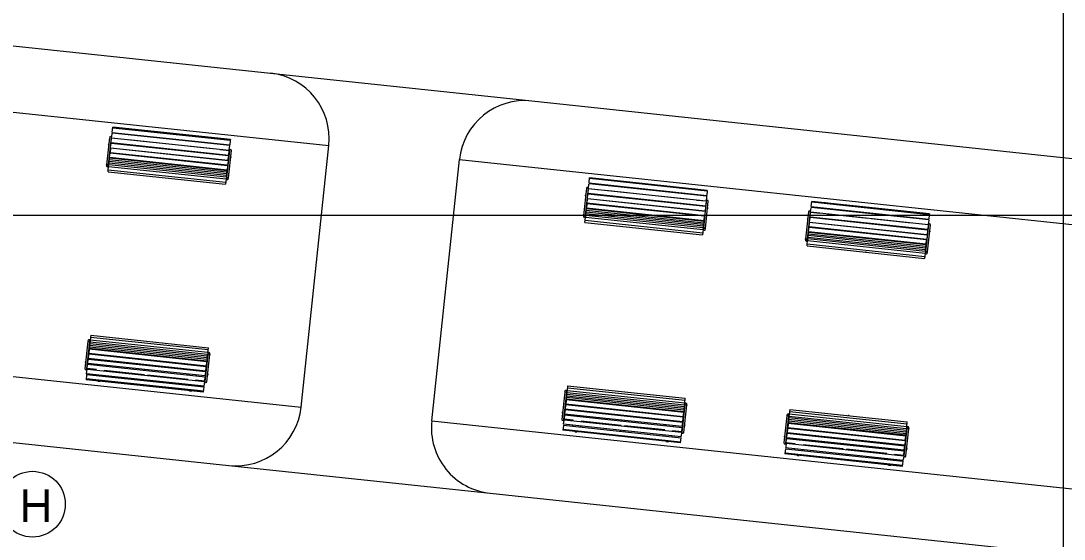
# Model space of a CAD drawing. Header units: metres. Extents: x 750 to 3116, y -341 to 1465.
# Drawn here: x 1627.66 to 1643.54, y 10.94 to 18.82 of the extents above; entities that cross this region are included whole.
import ezdxf

# ---------------------------------------------------------------- set-up
doc = ezdxf.new("R2010")
doc.units = ezdxf.units.M
for name, color, linetype, lineweight in [('Centre Line', 7, 'Continuous', 13), ('Cycle road', 254, 'Continuous', 20), ('Footpath', 32, 'Continuous', 18), ('grid', 252, 'Continuous', 5), ('Hidden line', 251, 'Continuous', 5), ('street fur', 33, 'Continuous', 15)]:
    doc.layers.add(name, color=color, linetype=linetype, lineweight=lineweight)
doc.layers.add('Text', color=7, linetype='Continuous')
doc.styles.get("Standard").update_dxf_attribs({"font": 'arial.ttf'})

msp = doc.modelspace()

# ---------------------------------------------------------------- linework, layer by layer
at = {"layer": 'Centre Line', "color": 30, "true_color": 0xf26722}
msp.add_circle((1627.835, 11.473), 0.5, dxfattribs=at)
at = {"layer": 'Cycle road', "color": 252, "lineweight": 18, "true_color": 0x939598}
for p, q in [((1604.81, 20.855), (1631.457, 18.028)), ((1635.435, 17.606), (1663.076, 14.673)), ((1604.177, 14.889), (1630.824, 12.061)), ((1634.802, 11.639), (1662.443, 8.706))]:
    msp.add_line(p, q, dxfattribs=at)
at = {"layer": 'Cycle road', "color": 252, "true_color": 0x939598}
for p, q in [((1631.924, 12.95), (1632.346, 16.928)), ((1633.913, 12.739), (1634.335, 16.717))]:
    msp.add_line(p, q, dxfattribs=at)
for centre, start, end in [((1631.352, 17.034), 353.9431, 83.9431), ((1635.329, 16.611), 83.9431, 173.9431), ((1630.93, 13.056), 263.9431, 353.9431), ((1634.907, 12.634), 173.9431, 263.9431)]:
    msp.add_arc(centre, 1, start, end, dxfattribs=at)
at = {"layer": 'Footpath', "color": 252, "true_color": 0x939598}
for p, q in [((1603.71, 19.967), (1632.346, 16.928)), ((1634.335, 16.717), (1663.965, 13.573)), ((1603.288, 15.989), (1631.924, 12.95)), ((1633.913, 12.739), (1663.543, 9.595))]:
    msp.add_line(p, q, dxfattribs=at)
at = {"layer": 'grid', "color": 252}
for points in [[(1643.528, -84.133), (1643.528, 115.867)], [(1493.528, 15.867), (1743.528, 15.867)]]:
    msp.add_lwpolyline(points, dxfattribs=at)
at = {"layer": 'Hidden line', "color": 252, "true_color": 0x939598}
for p, q in [((1631.457, 18.028), (1635.435, 17.606)), ((1630.824, 12.061), (1634.802, 11.639))]:
    msp.add_line(p, q, dxfattribs=at)
at = {"layer": 'street fur', "color": 252, "true_color": 0x939598}
for p, q in [((1629.049, 17.134), (1629.057, 17.208)), ((1630.846, 17.005), (1629.056, 17.195)), ((1630.847, 17.018), (1629.057, 17.208)), ((1629.007, 17.048), (1628.963, 16.636)), ((1628.993, 16.633), (1629.037, 17.045)), ((1629.032, 16.973), (1629.039, 17.04)), ((1629.179, 17.025), (1629.039, 17.04)), ((1629.04, 17.047), (1629.046, 17.103)), ((1629.04, 17.047), (1630.83, 16.857)), ((1629.046, 17.103), (1629.047, 17.11)), ((1629.048, 17.117), (1629.047, 17.11)), ((1630.838, 16.927), (1629.048, 17.117)), ((1629.049, 17.129), (1629.049, 17.134)), ((1629.049, 17.129), (1630.839, 16.939)), ((1629.179, 17.032), (1629.179, 17.025)), ((1629.188, 17.114), (1629.187, 17.102)), ((1629.298, 17.013), (1629.299, 17.019)), ((1629.91, 16.948), (1629.298, 17.013)), ((1629.306, 17.089), (1629.307, 17.102)), ((1629.919, 17.037), (1629.918, 17.025)), ((1629.967, 17.019), (1629.969, 17.032)), ((1630.846, 17.005), (1630.839, 16.939)), ((1630.847, 17.018), (1630.846, 17.005)), ((1629.023, 16.886), (1629.016, 16.82)), ((1630.813, 16.696), (1629.023, 16.886)), ((1629.024, 16.899), (1629.031, 16.961)), ((1629.027, 16.923), (1629.024, 16.923)), ((1629.024, 16.894), (1629.024, 16.899)), ((1629.024, 16.894), (1630.814, 16.704)), ((1629.028, 16.958), (1629.031, 16.958)), ((1630.821, 16.771), (1629.031, 16.961)), ((1629.032, 16.973), (1630.822, 16.783)), ((1629.163, 16.879), (1629.162, 16.872)), ((1629.172, 16.958), (1629.17, 16.946)), ((1629.282, 16.859), (1629.282, 16.867)), ((1629.29, 16.934), (1629.291, 16.946)), ((1629.902, 16.881), (1629.901, 16.869)), ((1629.91, 16.955), (1629.91, 16.948)), ((1629.951, 16.863), (1629.952, 16.876)), ((1629.959, 16.942), (1629.96, 16.949)), ((1630.571, 16.878), (1629.959, 16.943)), ((1630.572, 16.884), (1630.571, 16.877)), ((1630.58, 16.967), (1630.579, 16.954)), ((1630.69, 16.865), (1630.691, 16.872)), ((1630.829, 16.85), (1630.69, 16.865)), ((1630.698, 16.942), (1630.7, 16.954)), ((1630.833, 16.855), (1630.789, 16.442)), ((1630.819, 16.439), (1630.863, 16.852)), ((1630.823, 16.788), (1630.829, 16.848)), ((1630.829, 16.85), (1630.829, 16.848)), ((1630.83, 16.861), (1630.838, 16.927)), ((1630.83, 16.861), (1630.83, 16.857)), ((1628.997, 16.637), (1629.002, 16.687)), ((1629.002, 16.687), (1629.003, 16.693)), ((1630.792, 16.497), (1629.002, 16.687)), ((1629.003, 16.693), (1629.004, 16.711)), ((1629.004, 16.711), (1629.005, 16.718)), ((1630.794, 16.521), (1629.004, 16.711)), ((1629.005, 16.718), (1629.007, 16.735)), ((1630.797, 16.545), (1629.007, 16.735)), ((1629.008, 16.747), (1629.009, 16.753)), ((1629.008, 16.747), (1629.008, 16.745)), ((1630.798, 16.556), (1629.008, 16.745)), ((1629.009, 16.753), (1629.015, 16.812)), ((1630.805, 16.622), (1629.015, 16.812)), ((1630.806, 16.63), (1629.016, 16.82)), ((1629.146, 16.72), (1629.147, 16.731)), ((1629.155, 16.805), (1629.154, 16.797)), ((1629.267, 16.718), (1629.266, 16.708)), ((1629.274, 16.785), (1629.275, 16.792)), ((1629.886, 16.728), (1629.885, 16.72)), ((1629.894, 16.802), (1629.893, 16.794)), ((1629.935, 16.714), (1629.936, 16.722)), ((1629.943, 16.789), (1629.944, 16.796)), ((1630.555, 16.731), (1630.555, 16.724)), ((1630.564, 16.811), (1630.562, 16.798)), ((1630.674, 16.711), (1630.675, 16.719)), ((1630.682, 16.786), (1630.683, 16.798)), ((1630.813, 16.692), (1630.806, 16.632)), ((1630.813, 16.696), (1630.813, 16.692)), ((1630.814, 16.709), (1630.82, 16.763)), ((1630.814, 16.709), (1630.814, 16.704)), ((1630.82, 16.733), (1630.817, 16.734)), ((1630.821, 16.768), (1630.82, 16.763)), ((1630.821, 16.771), (1630.821, 16.768)), ((1630.821, 16.768), (1630.824, 16.768)), ((1630.823, 16.788), (1630.822, 16.783)), ((1628.978, 16.634), (1628.961, 16.636)), ((1628.961, 16.63), (1628.961, 16.636)), ((1628.961, 16.63), (1628.978, 16.628)), ((1628.976, 16.604), (1628.974, 16.604)), ((1628.978, 16.634), (1628.996, 16.632)), ((1628.978, 16.628), (1628.996, 16.626)), ((1628.985, 16.53), (1628.989, 16.561)), ((1628.985, 16.53), (1630.775, 16.34)), ((1628.989, 16.561), (1628.993, 16.605)), ((1628.989, 16.561), (1630.779, 16.371)), ((1628.994, 16.611), (1628.993, 16.606)), ((1630.783, 16.416), (1628.993, 16.606)), ((1628.993, 16.605), (1628.993, 16.606)), ((1628.994, 16.611), (1628.997, 16.637)), ((1630.787, 16.447), (1628.997, 16.637)), ((1630.789, 16.471), (1628.999, 16.661)), ((1630.538, 16.573), (1630.54, 16.583)), ((1630.547, 16.657), (1630.547, 16.649)), ((1630.659, 16.57), (1630.658, 16.56)), ((1630.666, 16.637), (1630.667, 16.645)), ((1630.793, 16.503), (1630.797, 16.545)), ((1630.805, 16.617), (1630.798, 16.558)), ((1630.798, 16.558), (1630.798, 16.556)), ((1630.805, 16.622), (1630.805, 16.617)), ((1630.806, 16.632), (1630.806, 16.63)), ((1630.783, 16.415), (1630.775, 16.34)), ((1630.784, 16.421), (1630.783, 16.415)), ((1630.787, 16.447), (1630.784, 16.421)), ((1630.821, 16.439), (1630.786, 16.443)), ((1630.82, 16.433), (1630.786, 16.437)), ((1630.787, 16.454), (1630.792, 16.497)), ((1630.787, 16.454), (1630.787, 16.447)), ((1630.793, 16.503), (1630.792, 16.497)), ((1630.802, 16.411), (1630.8, 16.411)), ((1630.82, 16.433), (1630.821, 16.439)), ((1636.308, 16.359), (1636.316, 16.437)), ((1636.308, 16.359), (1638.098, 16.169)), ((1638.105, 16.235), (1636.315, 16.425)), ((1638.106, 16.247), (1636.316, 16.437)), ((1636.266, 16.278), (1636.223, 15.866)), ((1636.252, 15.862), (1636.296, 16.275)), ((1636.292, 16.208), (1636.299, 16.27)), ((1636.292, 16.203), (1636.292, 16.208)), ((1636.292, 16.203), (1638.082, 16.013)), ((1636.299, 16.277), (1636.306, 16.34)), ((1636.299, 16.277), (1638.089, 16.087)), ((1636.438, 16.255), (1636.299, 16.27)), ((1636.307, 16.347), (1636.306, 16.34)), ((1638.097, 16.157), (1636.307, 16.347)), ((1636.439, 16.262), (1636.438, 16.255)), ((1636.447, 16.344), (1636.446, 16.332)), ((1636.557, 16.242), (1636.558, 16.249)), ((1637.169, 16.178), (1636.557, 16.243)), ((1636.565, 16.319), (1636.567, 16.332)), ((1637.178, 16.267), (1637.177, 16.254)), ((1637.227, 16.249), (1637.228, 16.261)), ((1638.106, 16.247), (1638.098, 16.169)), ((1636.274, 16.042), (1636.267, 15.975)), ((1638.064, 15.852), (1636.274, 16.042)), ((1636.276, 16.052), (1636.275, 16.05)), ((1638.065, 15.86), (1636.275, 16.05)), ((1636.276, 16.052), (1636.282, 16.111)), ((1638.072, 15.926), (1636.282, 16.116)), ((1636.282, 16.111), (1636.282, 16.116)), ((1636.286, 16.153), (1636.283, 16.153)), ((1636.283, 16.124), (1636.284, 16.128)), ((1636.283, 16.124), (1638.073, 15.934)), ((1636.284, 16.128), (1636.289, 16.182)), ((1636.287, 16.188), (1636.29, 16.188)), ((1636.289, 16.182), (1636.29, 16.188)), ((1636.29, 16.191), (1636.29, 16.188)), ((1638.08, 16.001), (1636.29, 16.191)), ((1636.422, 16.109), (1636.422, 16.101)), ((1636.431, 16.188), (1636.43, 16.176)), ((1636.541, 16.089), (1636.542, 16.096)), ((1636.549, 16.163), (1636.55, 16.176)), ((1637.162, 16.111), (1637.16, 16.098)), ((1637.17, 16.184), (1637.169, 16.177)), ((1637.21, 16.093), (1637.211, 16.105)), ((1637.219, 16.172), (1637.219, 16.179)), ((1637.83, 16.107), (1637.219, 16.172)), ((1637.823, 16.04), (1637.822, 16.028)), ((1637.831, 16.114), (1637.83, 16.107)), ((1637.84, 16.196), (1637.838, 16.184)), ((1637.949, 16.095), (1637.95, 16.101)), ((1638.089, 16.08), (1637.949, 16.095)), ((1637.958, 16.171), (1637.959, 16.184)), ((1638.092, 16.085), (1638.048, 15.672)), ((1638.078, 15.669), (1638.122, 16.082)), ((1638.088, 16.077), (1638.082, 16.013)), ((1638.089, 16.08), (1638.088, 16.077)), ((1638.095, 16.143), (1638.089, 16.087)), ((1638.096, 16.15), (1638.095, 16.143)), ((1638.097, 16.157), (1638.096, 16.15)), ((1639.689, 16), (1639.697, 16.079)), ((1641.486, 15.876), (1639.696, 16.066)), ((1641.487, 15.889), (1639.697, 16.079)), ((1636.256, 15.866), (1636.258, 15.891)), ((1636.258, 15.891), (1636.259, 15.899)), ((1638.048, 15.701), (1636.258, 15.891)), ((1636.259, 15.899), (1636.261, 15.916)), ((1636.261, 15.916), (1636.262, 15.923)), ((1638.051, 15.727), (1636.261, 15.916)), ((1636.262, 15.923), (1636.264, 15.948)), ((1636.264, 15.948), (1636.266, 15.965)), ((1638.054, 15.75), (1636.264, 15.94)), ((1638.056, 15.775), (1636.266, 15.965)), ((1638.057, 15.785), (1636.267, 15.975)), ((1636.406, 15.95), (1636.407, 15.96)), ((1636.415, 16.035), (1636.414, 16.027)), ((1636.526, 15.948), (1636.525, 15.937)), ((1636.533, 16.014), (1636.534, 16.022)), ((1637.145, 15.957), (1637.145, 15.949)), ((1637.153, 16.031), (1637.152, 16.024)), ((1637.194, 15.944), (1637.195, 15.952)), ((1637.202, 16.018), (1637.203, 16.026)), ((1637.807, 15.887), (1637.806, 15.879)), ((1637.815, 15.961), (1637.814, 15.954)), ((1637.933, 15.941), (1637.934, 15.949)), ((1637.941, 16.016), (1637.942, 16.028)), ((1638.072, 15.921), (1638.065, 15.862)), ((1638.072, 15.926), (1638.072, 15.921)), ((1638.079, 15.992), (1638.073, 15.934)), ((1638.079, 15.963), (1638.076, 15.963)), ((1638.08, 16.001), (1638.079, 15.992)), ((1638.08, 15.998), (1638.083, 15.998)), ((1639.647, 15.919), (1639.603, 15.507)), ((1639.633, 15.504), (1639.677, 15.916)), ((1639.673, 15.849), (1639.679, 15.909)), ((1639.679, 15.911), (1639.679, 15.909)), ((1639.818, 15.896), (1639.679, 15.911)), ((1639.68, 15.922), (1639.687, 15.981)), ((1639.68, 15.918), (1639.68, 15.922)), ((1639.68, 15.918), (1641.47, 15.728)), ((1639.687, 15.988), (1639.687, 15.981)), ((1641.477, 15.798), (1639.687, 15.988)), ((1639.689, 16), (1641.479, 15.81)), ((1639.819, 15.903), (1639.818, 15.896)), ((1639.828, 15.986), (1639.827, 15.973)), ((1639.938, 15.884), (1639.938, 15.891)), ((1640.549, 15.819), (1639.938, 15.884)), ((1639.946, 15.96), (1639.947, 15.973)), ((1640.559, 15.908), (1640.557, 15.896)), ((1640.607, 15.89), (1640.608, 15.903)), ((1641.487, 15.889), (1641.486, 15.876)), ((1636.22, 15.86), (1636.221, 15.866)), ((1636.22, 15.86), (1636.255, 15.856)), ((1636.255, 15.862), (1636.221, 15.866)), ((1636.235, 15.834), (1636.234, 15.834)), ((1636.245, 15.76), (1636.248, 15.791)), ((1636.245, 15.76), (1638.035, 15.57)), ((1636.248, 15.791), (1636.253, 15.835)), ((1636.248, 15.791), (1638.038, 15.601)), ((1636.254, 15.849), (1636.253, 15.835)), ((1638.043, 15.645), (1636.253, 15.835)), ((1636.253, 15.835), (1636.253, 15.835)), ((1636.254, 15.849), (1636.256, 15.866)), ((1638.046, 15.677), (1636.256, 15.866)), ((1637.798, 15.802), (1637.799, 15.813)), ((1637.918, 15.8), (1637.917, 15.79)), ((1637.925, 15.867), (1637.926, 15.874)), ((1638.047, 15.684), (1638.051, 15.727)), ((1638.054, 15.75), (1638.051, 15.727)), ((1638.056, 15.775), (1638.054, 15.75)), ((1638.058, 15.787), (1638.057, 15.785)), ((1638.058, 15.793), (1638.064, 15.852)), ((1638.058, 15.793), (1638.058, 15.787)), ((1638.065, 15.862), (1638.065, 15.86)), ((1639.656, 15.693), (1639.662, 15.753)), ((1639.662, 15.753), (1639.663, 15.757)), ((1641.453, 15.567), (1639.663, 15.757)), ((1639.664, 15.77), (1639.671, 15.829)), ((1639.667, 15.794), (1639.664, 15.795)), ((1639.664, 15.765), (1639.664, 15.77)), ((1639.664, 15.765), (1641.454, 15.575)), ((1639.667, 15.829), (1639.67, 15.829)), ((1639.671, 15.832), (1639.671, 15.829)), ((1641.461, 15.642), (1639.671, 15.832)), ((1639.672, 15.844), (1639.673, 15.849)), ((1639.672, 15.844), (1641.462, 15.654)), ((1639.803, 15.75), (1639.802, 15.743)), ((1639.811, 15.829), (1639.81, 15.817)), ((1639.921, 15.73), (1639.922, 15.738)), ((1639.929, 15.805), (1639.931, 15.817)), ((1640.542, 15.752), (1640.541, 15.74)), ((1640.55, 15.826), (1640.549, 15.819)), ((1640.591, 15.734), (1640.592, 15.747)), ((1640.599, 15.813), (1640.6, 15.82)), ((1641.211, 15.749), (1640.599, 15.814)), ((1641.211, 15.755), (1641.211, 15.748)), ((1641.22, 15.838), (1641.219, 15.825)), ((1641.33, 15.736), (1641.331, 15.743)), ((1641.469, 15.721), (1641.33, 15.736)), ((1641.338, 15.813), (1641.339, 15.825)), ((1641.473, 15.726), (1641.429, 15.313)), ((1641.459, 15.31), (1641.502, 15.723)), ((1641.477, 15.791), (1641.47, 15.728)), ((1641.477, 15.798), (1641.477, 15.791)), ((1641.486, 15.876), (1641.479, 15.81)), ((1638.042, 15.645), (1638.035, 15.57)), ((1638.043, 15.645), (1638.042, 15.645)), ((1638.044, 15.659), (1638.043, 15.645)), ((1638.044, 15.659), (1638.047, 15.684)), ((1638.063, 15.671), (1638.045, 15.672)), ((1638.08, 15.663), (1638.045, 15.666)), ((1638.061, 15.641), (1638.059, 15.641)), ((1638.063, 15.671), (1638.08, 15.669)), ((1638.08, 15.663), (1638.08, 15.669)), ((1639.642, 15.564), (1639.644, 15.582)), ((1639.642, 15.558), (1639.642, 15.564)), ((1639.644, 15.582), (1639.645, 15.589)), ((1641.434, 15.392), (1639.644, 15.582)), ((1639.645, 15.589), (1639.647, 15.606)), ((1641.437, 15.416), (1639.647, 15.606)), ((1639.648, 15.618), (1639.649, 15.624)), ((1639.648, 15.618), (1639.648, 15.617)), ((1641.438, 15.427), (1639.648, 15.617)), ((1639.649, 15.624), (1639.655, 15.683)), ((1641.445, 15.493), (1639.655, 15.683)), ((1639.656, 15.693), (1639.656, 15.691)), ((1641.446, 15.501), (1639.656, 15.691)), ((1639.786, 15.591), (1639.787, 15.602)), ((1639.795, 15.676), (1639.794, 15.668)), ((1639.906, 15.589), (1639.905, 15.579)), ((1639.914, 15.656), (1639.914, 15.663)), ((1640.526, 15.599), (1640.525, 15.591)), ((1640.534, 15.673), (1640.533, 15.665)), ((1640.575, 15.585), (1640.576, 15.593)), ((1640.583, 15.66), (1640.584, 15.667)), ((1641.195, 15.603), (1641.194, 15.595)), ((1641.203, 15.682), (1641.202, 15.669)), ((1641.314, 15.582), (1641.314, 15.59)), ((1641.322, 15.657), (1641.323, 15.669)), ((1641.452, 15.563), (1641.446, 15.503)), ((1641.453, 15.567), (1641.452, 15.563)), ((1641.46, 15.634), (1641.454, 15.575)), ((1641.46, 15.604), (1641.457, 15.605)), ((1641.461, 15.642), (1641.46, 15.639)), ((1641.46, 15.639), (1641.46, 15.634)), ((1641.46, 15.639), (1641.463, 15.639)), ((1641.469, 15.719), (1641.462, 15.654)), ((1641.469, 15.721), (1641.469, 15.719)), ((1639.6, 15.501), (1639.601, 15.507)), ((1639.6, 15.501), (1639.617, 15.499)), ((1639.618, 15.505), (1639.601, 15.507)), ((1639.616, 15.475), (1639.614, 15.475)), ((1639.617, 15.499), (1639.635, 15.497)), ((1639.618, 15.505), (1639.636, 15.503)), ((1639.625, 15.401), (1639.628, 15.432)), ((1639.628, 15.432), (1639.633, 15.476)), ((1639.628, 15.432), (1641.418, 15.242)), ((1639.635, 15.49), (1639.633, 15.477)), ((1641.423, 15.287), (1639.633, 15.477)), ((1639.633, 15.476), (1639.633, 15.477)), ((1639.635, 15.49), (1639.636, 15.508)), ((1639.636, 15.508), (1639.639, 15.532)), ((1641.426, 15.318), (1639.636, 15.508)), ((1639.639, 15.532), (1639.64, 15.54)), ((1641.429, 15.342), (1639.639, 15.532)), ((1639.64, 15.54), (1639.642, 15.558)), ((1641.432, 15.368), (1639.642, 15.558)), ((1641.178, 15.444), (1641.179, 15.454)), ((1641.187, 15.528), (1641.186, 15.52)), ((1641.299, 15.441), (1641.298, 15.431)), ((1641.306, 15.508), (1641.307, 15.516)), ((1641.435, 15.399), (1641.437, 15.416)), ((1641.439, 15.434), (1641.438, 15.429)), ((1641.438, 15.429), (1641.438, 15.427)), ((1641.439, 15.434), (1641.444, 15.488)), ((1641.445, 15.493), (1641.444, 15.488)), ((1641.446, 15.503), (1641.446, 15.501)), ((1639.625, 15.401), (1641.415, 15.212)), ((1641.423, 15.286), (1641.415, 15.212)), ((1641.424, 15.292), (1641.423, 15.287)), ((1641.423, 15.287), (1641.423, 15.286)), ((1641.426, 15.318), (1641.424, 15.292)), ((1641.443, 15.306), (1641.425, 15.308)), ((1641.427, 15.325), (1641.426, 15.318)), ((1641.461, 15.31), (1641.426, 15.314)), ((1641.427, 15.325), (1641.434, 15.392)), ((1641.435, 15.399), (1641.434, 15.392)), ((1641.441, 15.282), (1641.44, 15.282)), ((1641.46, 15.304), (1641.443, 15.306)), ((1641.46, 15.304), (1641.461, 15.31)), ((1628.722, 14.044), (1628.714, 13.97)), ((1628.718, 14.014), (1630.508, 13.824)), ((1628.722, 14.044), (1630.512, 13.854)), ((1628.678, 13.946), (1628.634, 13.533)), ((1628.664, 13.53), (1628.708, 13.943)), ((1628.677, 13.952), (1628.676, 13.946)), ((1628.711, 13.943), (1628.676, 13.946)), ((1628.677, 13.952), (1628.711, 13.948)), ((1628.699, 13.829), (1628.692, 13.763)), ((1628.697, 13.974), (1628.695, 13.974)), ((1630.489, 13.639), (1628.699, 13.829)), ((1628.702, 13.857), (1628.7, 13.84)), ((1630.49, 13.65), (1628.7, 13.84)), ((1628.704, 13.882), (1628.702, 13.864)), ((1630.492, 13.674), (1628.702, 13.864)), ((1628.702, 13.864), (1628.702, 13.857)), ((1628.705, 13.888), (1628.704, 13.882)), ((1628.707, 13.905), (1628.705, 13.888)), ((1630.495, 13.698), (1628.705, 13.888)), ((1628.708, 13.914), (1628.707, 13.905)), ((1628.71, 13.938), (1628.708, 13.914)), ((1630.498, 13.724), (1628.708, 13.914)), ((1628.712, 13.955), (1628.71, 13.938)), ((1630.5, 13.748), (1628.71, 13.938)), ((1628.714, 13.969), (1628.712, 13.955)), ((1628.714, 13.97), (1628.714, 13.969)), ((1630.504, 13.779), (1628.714, 13.969)), ((1628.839, 13.825), (1628.838, 13.815)), ((1630.504, 13.78), (1630.512, 13.854)), ((1628.676, 13.614), (1628.683, 13.681)), ((1628.683, 13.681), (1630.473, 13.491)), ((1628.69, 13.747), (1628.684, 13.693)), ((1628.684, 13.693), (1628.684, 13.688)), ((1630.474, 13.499), (1628.684, 13.688)), ((1628.691, 13.753), (1628.69, 13.747)), ((1628.691, 13.753), (1628.691, 13.755)), ((1630.481, 13.565), (1628.691, 13.755)), ((1630.482, 13.573), (1628.692, 13.763)), ((1628.822, 13.666), (1628.823, 13.674)), ((1628.83, 13.74), (1628.831, 13.748)), ((1628.942, 13.661), (1628.942, 13.653)), ((1628.95, 13.735), (1628.949, 13.727)), ((1628.957, 13.802), (1628.958, 13.812)), ((1629.561, 13.663), (1629.562, 13.671)), ((1629.612, 13.665), (1629.611, 13.657)), ((1630.231, 13.677), (1630.23, 13.667)), ((1630.349, 13.654), (1630.351, 13.665)), ((1630.504, 13.752), (1630.46, 13.339)), ((1630.49, 13.336), (1630.533, 13.749)), ((1630.492, 13.674), (1630.49, 13.65)), ((1630.494, 13.692), (1630.492, 13.674)), ((1630.494, 13.692), (1630.499, 13.741)), ((1630.499, 13.741), (1630.5, 13.748)), ((1630.503, 13.774), (1630.5, 13.748)), ((1630.536, 13.755), (1630.501, 13.758)), ((1630.535, 13.749), (1630.501, 13.752)), ((1630.503, 13.774), (1630.504, 13.779)), ((1630.504, 13.779), (1630.504, 13.78)), ((1630.523, 13.78), (1630.521, 13.78)), ((1630.536, 13.755), (1630.535, 13.749)), ((1628.659, 13.458), (1628.667, 13.528)), ((1628.667, 13.535), (1628.675, 13.602)), ((1628.807, 13.52), (1628.667, 13.535)), ((1628.667, 13.528), (1630.457, 13.338)), ((1628.673, 13.617), (1628.676, 13.617)), ((1628.675, 13.602), (1630.465, 13.412)), ((1630.466, 13.424), (1628.676, 13.614)), ((1628.68, 13.652), (1628.677, 13.652)), ((1628.806, 13.513), (1628.807, 13.52)), ((1628.814, 13.587), (1628.815, 13.599)), ((1628.926, 13.507), (1628.925, 13.5)), ((1629.538, 13.442), (1628.926, 13.507)), ((1628.934, 13.586), (1628.933, 13.574)), ((1629.545, 13.509), (1629.546, 13.522)), ((1629.553, 13.589), (1629.554, 13.596)), ((1629.596, 13.516), (1629.594, 13.504)), ((1629.604, 13.591), (1629.603, 13.583)), ((1630.214, 13.518), (1630.215, 13.526)), ((1630.222, 13.592), (1630.223, 13.6)), ((1630.335, 13.513), (1630.334, 13.506)), ((1630.342, 13.588), (1630.342, 13.58)), ((1630.474, 13.499), (1630.48, 13.557)), ((1630.48, 13.557), (1630.481, 13.563)), ((1630.481, 13.563), (1630.481, 13.565)), ((1630.482, 13.573), (1630.489, 13.639)), ((1628.658, 13.446), (1628.65, 13.367)), ((1630.44, 13.177), (1628.65, 13.367)), ((1630.441, 13.19), (1628.651, 13.379)), ((1628.658, 13.446), (1630.448, 13.256)), ((1630.449, 13.268), (1628.659, 13.458)), ((1628.797, 13.431), (1628.799, 13.443)), ((1628.918, 13.43), (1628.917, 13.418)), ((1629.528, 13.353), (1629.529, 13.366)), ((1629.537, 13.436), (1629.538, 13.443)), ((1629.579, 13.36), (1629.578, 13.348)), ((1629.587, 13.437), (1629.587, 13.43)), ((1630.199, 13.372), (1629.587, 13.437)), ((1630.198, 13.365), (1630.199, 13.372)), ((1630.206, 13.439), (1630.207, 13.451)), ((1630.318, 13.36), (1630.317, 13.353)), ((1630.457, 13.345), (1630.318, 13.359)), ((1630.327, 13.439), (1630.325, 13.426)), ((1630.457, 13.345), (1630.465, 13.412)), ((1630.466, 13.424), (1630.472, 13.486)), ((1630.466, 13.427), (1630.469, 13.426)), ((1630.473, 13.461), (1630.47, 13.461)), ((1630.472, 13.486), (1630.473, 13.491)), ((1630.189, 13.283), (1630.191, 13.295)), ((1630.31, 13.283), (1630.309, 13.27)), ((1630.44, 13.177), (1630.448, 13.256)), ((1630.449, 13.268), (1630.457, 13.338)), ((1635.936, 13.182), (1635.935, 13.176)), ((1635.936, 13.182), (1635.971, 13.178)), ((1635.956, 13.204), (1635.954, 13.204)), ((1635.971, 13.185), (1635.964, 13.118)), ((1635.972, 13.194), (1635.971, 13.185)), ((1635.972, 13.194), (1635.973, 13.199)), ((1635.981, 13.274), (1635.973, 13.2)), ((1635.973, 13.2), (1635.973, 13.199)), ((1637.763, 13.009), (1635.973, 13.199)), ((1635.978, 13.244), (1637.768, 13.054)), ((1635.981, 13.274), (1637.771, 13.084)), ((1635.937, 13.176), (1635.893, 12.763)), ((1635.923, 12.76), (1635.967, 13.173)), ((1635.97, 13.172), (1635.935, 13.176)), ((1635.957, 13.051), (1635.951, 12.993)), ((1635.958, 13.057), (1635.957, 13.051)), ((1635.958, 13.057), (1635.958, 13.059)), ((1637.748, 12.869), (1635.958, 13.059)), ((1635.961, 13.087), (1635.959, 13.069)), ((1637.749, 12.879), (1635.959, 13.069)), ((1635.962, 13.094), (1635.961, 13.087)), ((1635.964, 13.111), (1635.962, 13.094)), ((1637.752, 12.904), (1635.962, 13.094)), ((1637.754, 12.928), (1635.964, 13.118)), ((1635.964, 13.118), (1635.964, 13.111)), ((1637.757, 12.953), (1635.967, 13.143)), ((1637.759, 12.978), (1635.97, 13.168)), ((1636.098, 13.055), (1636.097, 13.044)), ((1636.217, 13.032), (1636.218, 13.042)), ((1637.763, 13.01), (1637.771, 13.084)), ((1635.942, 12.906), (1635.935, 12.846)), ((1635.939, 12.881), (1635.936, 12.882)), ((1635.942, 12.911), (1637.732, 12.721)), ((1635.942, 12.911), (1635.942, 12.906)), ((1635.944, 12.923), (1635.943, 12.918)), ((1637.733, 12.728), (1635.943, 12.918)), ((1635.949, 12.977), (1635.944, 12.923)), ((1635.95, 12.983), (1635.949, 12.977)), ((1635.95, 12.983), (1635.95, 12.985)), ((1637.74, 12.795), (1635.95, 12.985)), ((1637.741, 12.803), (1635.951, 12.993)), ((1636.081, 12.896), (1636.082, 12.903)), ((1636.089, 12.97), (1636.09, 12.978)), ((1636.202, 12.891), (1636.201, 12.883)), ((1636.209, 12.965), (1636.209, 12.957)), ((1636.82, 12.892), (1636.821, 12.9)), ((1636.871, 12.895), (1636.87, 12.887)), ((1637.49, 12.907), (1637.489, 12.897)), ((1637.609, 12.884), (1637.61, 12.894)), ((1637.763, 12.982), (1637.719, 12.569)), ((1637.741, 12.803), (1637.748, 12.869)), ((1637.749, 12.566), (1637.793, 12.979)), ((1637.753, 12.921), (1637.749, 12.879)), ((1637.753, 12.921), (1637.754, 12.928)), ((1637.759, 12.978), (1637.754, 12.928)), ((1637.761, 12.995), (1637.759, 12.978)), ((1637.795, 12.978), (1637.76, 12.982)), ((1637.761, 12.995), (1637.763, 13.009)), ((1637.795, 12.984), (1637.761, 12.988)), ((1637.763, 13.009), (1637.763, 13.01)), ((1637.782, 13.01), (1637.78, 13.01)), ((1637.795, 12.984), (1637.795, 12.978)), ((1639.361, 12.915), (1639.353, 12.841)), ((1639.358, 12.885), (1641.148, 12.695)), ((1639.361, 12.915), (1641.151, 12.725)), ((1635.919, 12.688), (1635.926, 12.754)), ((1635.926, 12.758), (1637.716, 12.568)), ((1635.926, 12.758), (1635.926, 12.754)), ((1635.928, 12.773), (1635.927, 12.767)), ((1635.927, 12.764), (1635.927, 12.767)), ((1636.066, 12.75), (1635.927, 12.764)), ((1635.934, 12.831), (1635.928, 12.773)), ((1635.932, 12.847), (1635.935, 12.847)), ((1635.934, 12.831), (1637.724, 12.641)), ((1635.935, 12.844), (1635.935, 12.846)), ((1637.725, 12.654), (1635.935, 12.844)), ((1636.065, 12.743), (1636.066, 12.75)), ((1636.073, 12.817), (1636.074, 12.829)), ((1636.185, 12.737), (1636.185, 12.73)), ((1636.797, 12.672), (1636.185, 12.737)), ((1636.194, 12.816), (1636.192, 12.804)), ((1636.804, 12.739), (1636.805, 12.751)), ((1636.812, 12.818), (1636.813, 12.826)), ((1636.855, 12.746), (1636.854, 12.734)), ((1636.863, 12.821), (1636.862, 12.813)), ((1637.474, 12.748), (1637.474, 12.756)), ((1637.482, 12.822), (1637.482, 12.83)), ((1637.594, 12.743), (1637.593, 12.735)), ((1637.602, 12.817), (1637.601, 12.809)), ((1637.725, 12.654), (1637.732, 12.721)), ((1637.733, 12.728), (1637.74, 12.793)), ((1637.74, 12.793), (1637.74, 12.795)), ((1639.318, 12.817), (1639.274, 12.404)), ((1639.304, 12.401), (1639.348, 12.814)), ((1639.316, 12.823), (1639.351, 12.82)), ((1639.316, 12.823), (1639.316, 12.817)), ((1639.35, 12.814), (1639.316, 12.817)), ((1639.337, 12.845), (1639.335, 12.845)), ((1639.341, 12.728), (1639.34, 12.711)), ((1641.13, 12.521), (1639.34, 12.711)), ((1639.344, 12.753), (1639.341, 12.728)), ((1641.132, 12.545), (1639.342, 12.735)), ((1639.345, 12.759), (1639.344, 12.753)), ((1639.353, 12.84), (1639.345, 12.759)), ((1641.135, 12.569), (1639.345, 12.759)), ((1641.137, 12.595), (1639.347, 12.785)), ((1641.14, 12.619), (1639.35, 12.809)), ((1639.353, 12.841), (1639.353, 12.84)), ((1641.143, 12.65), (1639.353, 12.84)), ((1641.143, 12.651), (1641.151, 12.725)), ((1635.917, 12.671), (1635.909, 12.597)), ((1637.699, 12.407), (1635.909, 12.597)), ((1637.7, 12.419), (1635.91, 12.609)), ((1635.917, 12.675), (1637.707, 12.485)), ((1635.917, 12.675), (1635.917, 12.671)), ((1637.709, 12.498), (1635.919, 12.688)), ((1636.056, 12.661), (1636.058, 12.673)), ((1636.177, 12.66), (1636.176, 12.648)), ((1636.787, 12.583), (1636.789, 12.595)), ((1636.796, 12.665), (1636.797, 12.672)), ((1636.838, 12.59), (1636.837, 12.578)), ((1636.847, 12.667), (1636.846, 12.66)), ((1637.458, 12.602), (1636.847, 12.667)), ((1637.457, 12.595), (1637.458, 12.602)), ((1637.465, 12.669), (1637.467, 12.681)), ((1637.577, 12.589), (1637.577, 12.582)), ((1637.717, 12.574), (1637.577, 12.589)), ((1637.586, 12.668), (1637.585, 12.656)), ((1637.716, 12.564), (1637.71, 12.511)), ((1637.716, 12.564), (1637.716, 12.568)), ((1637.717, 12.577), (1637.724, 12.641)), ((1637.717, 12.574), (1637.717, 12.577)), ((1637.725, 12.656), (1637.728, 12.656)), ((1637.732, 12.691), (1637.729, 12.691)), ((1639.316, 12.485), (1639.323, 12.552)), ((1639.323, 12.552), (1641.113, 12.362)), ((1639.33, 12.624), (1639.324, 12.559)), ((1641.113, 12.37), (1639.324, 12.559)), ((1639.33, 12.624), (1639.331, 12.626)), ((1639.338, 12.7), (1639.331, 12.634)), ((1641.121, 12.444), (1639.331, 12.634)), ((1641.121, 12.436), (1639.331, 12.626)), ((1641.128, 12.51), (1639.338, 12.7)), ((1639.47, 12.611), (1639.471, 12.619)), ((1639.479, 12.696), (1639.478, 12.686)), ((1639.59, 12.606), (1639.589, 12.599)), ((1639.597, 12.673), (1639.598, 12.683)), ((1640.871, 12.548), (1640.87, 12.538)), ((1641.143, 12.623), (1641.1, 12.21)), ((1641.129, 12.207), (1641.173, 12.62)), ((1641.14, 12.619), (1641.13, 12.521)), ((1641.142, 12.637), (1641.14, 12.619)), ((1641.175, 12.62), (1641.14, 12.623)), ((1641.176, 12.626), (1641.141, 12.629)), ((1641.142, 12.637), (1641.143, 12.645)), ((1641.143, 12.65), (1641.143, 12.651)), ((1641.143, 12.645), (1641.143, 12.65)), ((1641.162, 12.651), (1641.161, 12.651)), ((1641.176, 12.626), (1641.175, 12.62)), ((1637.449, 12.513), (1637.45, 12.525)), ((1637.569, 12.512), (1637.568, 12.5)), ((1637.699, 12.407), (1637.707, 12.485)), ((1637.709, 12.505), (1637.71, 12.511)), ((1637.709, 12.498), (1637.709, 12.505)), ((1639.306, 12.399), (1639.301, 12.343)), ((1639.306, 12.399), (1641.096, 12.209)), ((1639.307, 12.406), (1639.314, 12.473)), ((1639.446, 12.391), (1639.307, 12.406)), ((1639.313, 12.488), (1639.316, 12.488)), ((1639.314, 12.473), (1641.104, 12.283)), ((1641.106, 12.295), (1639.316, 12.485)), ((1639.32, 12.523), (1639.317, 12.523)), ((1639.446, 12.384), (1639.446, 12.391)), ((1639.454, 12.458), (1639.455, 12.47)), ((1639.462, 12.537), (1639.463, 12.545)), ((1639.574, 12.457), (1639.573, 12.445)), ((1639.582, 12.532), (1639.581, 12.524)), ((1640.184, 12.38), (1640.186, 12.393)), ((1640.193, 12.46), (1640.194, 12.467)), ((1640.201, 12.534), (1640.202, 12.542)), ((1640.235, 12.387), (1640.234, 12.375)), ((1640.243, 12.462), (1640.243, 12.454)), ((1640.251, 12.536), (1640.25, 12.528)), ((1640.854, 12.389), (1640.855, 12.397)), ((1640.862, 12.463), (1640.863, 12.471)), ((1640.982, 12.459), (1640.981, 12.451)), ((1640.989, 12.525), (1640.99, 12.536)), ((1641.121, 12.436), (1641.114, 12.374)), ((1641.121, 12.444), (1641.128, 12.508)), ((1641.128, 12.508), (1641.128, 12.51)), ((1639.298, 12.317), (1639.289, 12.238)), ((1641.079, 12.048), (1639.289, 12.238)), ((1641.081, 12.061), (1639.291, 12.25)), ((1639.298, 12.317), (1641.088, 12.127)), ((1639.299, 12.329), (1639.3, 12.336)), ((1641.089, 12.139), (1639.299, 12.329)), ((1639.301, 12.343), (1639.3, 12.336)), ((1639.437, 12.302), (1639.438, 12.314)), ((1639.558, 12.302), (1639.556, 12.289)), ((1639.566, 12.378), (1639.565, 12.371)), ((1640.177, 12.313), (1639.566, 12.378)), ((1640.168, 12.224), (1640.169, 12.237)), ((1640.177, 12.307), (1640.177, 12.314)), ((1640.219, 12.231), (1640.218, 12.219)), ((1640.227, 12.308), (1640.226, 12.301)), ((1640.839, 12.243), (1640.227, 12.308)), ((1640.838, 12.236), (1640.839, 12.243)), ((1640.846, 12.31), (1640.847, 12.322)), ((1640.958, 12.231), (1640.957, 12.224)), ((1641.097, 12.216), (1640.958, 12.23)), ((1640.966, 12.31), (1640.965, 12.297)), ((1640.974, 12.384), (1640.973, 12.377)), ((1641.097, 12.216), (1641.104, 12.283)), ((1641.106, 12.298), (1641.113, 12.362)), ((1641.106, 12.295), (1641.106, 12.298)), ((1641.106, 12.298), (1641.109, 12.297)), ((1641.113, 12.332), (1641.11, 12.332)), ((1641.113, 12.37), (1641.114, 12.374)), ((1640.829, 12.154), (1640.83, 12.166)), ((1640.95, 12.154), (1640.948, 12.141)), ((1641.079, 12.048), (1641.088, 12.127)), ((1641.089, 12.139), (1641.09, 12.146)), ((1641.096, 12.205), (1641.09, 12.153)), ((1641.09, 12.146), (1641.09, 12.153)), ((1641.096, 12.205), (1641.096, 12.209))]:
    msp.add_line(p, q, dxfattribs=at)
for points in [[(1629.238, 17.189), (1629.239, 17.189), (1629.245, 17.19), (1629.251, 17.19), (1629.256, 17.189)], [(1629.256, 17.189), (1629.262, 17.189), (1629.268, 17.187), (1629.273, 17.185), (1629.274, 17.185)], [(1630.629, 17.041), (1630.631, 17.041), (1630.637, 17.042), (1630.643, 17.042), (1630.649, 17.042)], [(1630.649, 17.042), (1630.654, 17.041), (1630.66, 17.04), (1630.666, 17.038), (1630.668, 17.037)], [(1636.497, 16.418), (1636.498, 16.418), (1636.504, 16.419), (1636.51, 16.42), (1636.516, 16.419)], [(1636.516, 16.419), (1636.521, 16.418), (1636.527, 16.417), (1636.533, 16.415), (1636.534, 16.414)], [(1637.888, 16.271), (1637.89, 16.271), (1637.896, 16.272), (1637.902, 16.272), (1637.908, 16.272)], [(1637.908, 16.272), (1637.914, 16.271), (1637.919, 16.269), (1637.925, 16.267), (1637.927, 16.267)], [(1639.878, 16.06), (1639.879, 16.06), (1639.885, 16.061), (1639.89, 16.061), (1639.896, 16.06)], [(1639.896, 16.06), (1639.902, 16.06), (1639.907, 16.058), (1639.913, 16.056), (1639.914, 16.056)], [(1641.269, 15.912), (1641.271, 15.912), (1641.277, 15.913), (1641.283, 15.913), (1641.288, 15.913)], [(1641.288, 15.913), (1641.294, 15.912), (1641.3, 15.911), (1641.305, 15.909), (1641.307, 15.908)], [(1628.83, 13.348), (1628.831, 13.348), (1628.837, 13.345), (1628.843, 13.344), (1628.848, 13.343)], [(1628.848, 13.343), (1628.854, 13.343), (1628.86, 13.343), (1628.866, 13.344), (1628.867, 13.344)], [(1630.221, 13.2), (1630.223, 13.199), (1630.229, 13.197), (1630.235, 13.196), (1630.24, 13.195)], [(1630.24, 13.195), (1630.246, 13.195), (1630.252, 13.195), (1630.258, 13.196), (1630.26, 13.196)], [(1636.09, 12.578), (1636.091, 12.577), (1636.096, 12.575), (1636.102, 12.574), (1636.108, 12.573)], [(1636.108, 12.573), (1636.113, 12.573), (1636.119, 12.573), (1636.125, 12.574), (1636.126, 12.574)], [(1637.481, 12.43), (1637.483, 12.429), (1637.488, 12.427), (1637.494, 12.426), (1637.5, 12.425)], [(1637.5, 12.425), (1637.505, 12.425), (1637.511, 12.425), (1637.517, 12.426), (1637.519, 12.426)], [(1639.47, 12.219), (1639.471, 12.219), (1639.477, 12.217), (1639.482, 12.215), (1639.488, 12.214)], [(1639.488, 12.214), (1639.494, 12.214), (1639.5, 12.214), (1639.506, 12.215), (1639.507, 12.215)], [(1640.861, 12.071), (1640.863, 12.071), (1640.869, 12.068), (1640.875, 12.067), (1640.88, 12.066)], [(1640.88, 12.066), (1640.886, 12.066), (1640.892, 12.066), (1640.898, 12.067), (1640.9, 12.067)]]:
    msp.add_lwpolyline(points, dxfattribs=at)
for centre, start, end in [((1629.022, 17.047), 353.9431, 173.9431), ((1630.848, 16.853), 353.9431, 173.9431), ((1628.976, 16.619), 136.9625, 263.9431), ((1628.978, 16.619), 263.9431, 30.9238), ((1630.802, 16.426), 136.9625, 263.9431), ((1630.803, 16.426), 263.9431, 30.9238), ((1636.281, 16.277), 353.9431, 173.9431), ((1638.107, 16.083), 353.9431, 173.9431), ((1639.662, 15.918), 353.9431, 173.9431), ((1636.235, 15.849), 136.9625, 263.9431), ((1636.237, 15.849), 263.9431, 30.9238), ((1641.488, 15.725), 353.9431, 173.9431), ((1638.061, 15.656), 136.9625, 263.9431), ((1638.063, 15.655), 263.9431, 30.9238), ((1639.616, 15.49), 136.9625, 263.9431), ((1639.617, 15.49), 263.9431, 30.9238), ((1641.441, 15.297), 136.9625, 263.9431), ((1641.443, 15.297), 263.9431, 30.9238), ((1628.694, 13.959), 83.9431, 210.9238), ((1628.695, 13.959), 316.9625, 83.9431), ((1630.519, 13.765), 83.9431, 210.9238), ((1630.521, 13.765), 316.9625, 83.9431), ((1628.649, 13.532), 173.9431, 353.9431), ((1630.475, 13.338), 173.9431, 353.9431), ((1635.953, 13.189), 83.9431, 210.9238), ((1635.955, 13.189), 316.9625, 83.9431), ((1637.779, 12.995), 83.9431, 210.9238), ((1637.78, 12.995), 316.9625, 83.9431), ((1635.908, 12.761), 173.9431, 353.9431), ((1639.333, 12.83), 83.9431, 210.9238), ((1639.335, 12.83), 316.9625, 83.9431), ((1637.734, 12.567), 173.9431, 353.9431), ((1641.159, 12.636), 83.9431, 210.9238), ((1641.161, 12.636), 316.9625, 83.9431), ((1639.289, 12.403), 173.9431, 353.9431), ((1641.115, 12.209), 173.9431, 353.9431)]:
    msp.add_arc(centre, 0.015, start, end, dxfattribs=at)
at = {"layer": 'street fur', "color": 252, "true_color": 0x939598, "extrusion": (0, 0, -1)}
for centre, start, end in [((-1629.011, 16.942), 335.0542, 37.0596), ((-1630.837, 16.749), 155.0542, 217.0596), ((-1636.27, 16.172), 335.0542, 37.0596), ((-1638.096, 15.979), 155.0542, 217.0596), ((-1639.651, 15.813), 335.0542, 37.0596), ((-1641.476, 15.62), 155.0542, 217.0596), ((-1628.66, 13.636), 335.0542, 37.0596), ((-1630.486, 13.442), 155.0542, 217.0596), ((-1635.919, 12.866), 335.0542, 37.0596), ((-1637.745, 12.672), 155.0542, 217.0596), ((-1639.3, 12.507), 335.0542, 37.0596), ((-1641.126, 12.313), 155.0542, 217.0596)]:
    msp.add_arc(centre, 0.0175, start, end, dxfattribs=at)
at = {"layer": 'street fur', "color": 252, "true_color": 0x939598}
for p in [(1640.52, 15.306), (1640.256, 12.82)]:
    msp.add_point(p, dxfattribs=at)

# ---------------------------------------------------------------- texts
at = {"layer": 'Text', "color": 30, "true_color": 0xf26722, "insert": (1627.636, 11.701), "char_height": 0.5, "attachment_point": 1}
msp.add_mtext_dynamic_manual_height_columns('H', width=0.83687, gutter_width=12.5, heights=[0], dxfattribs=at)

doc.saveas('drawing.dxf')
